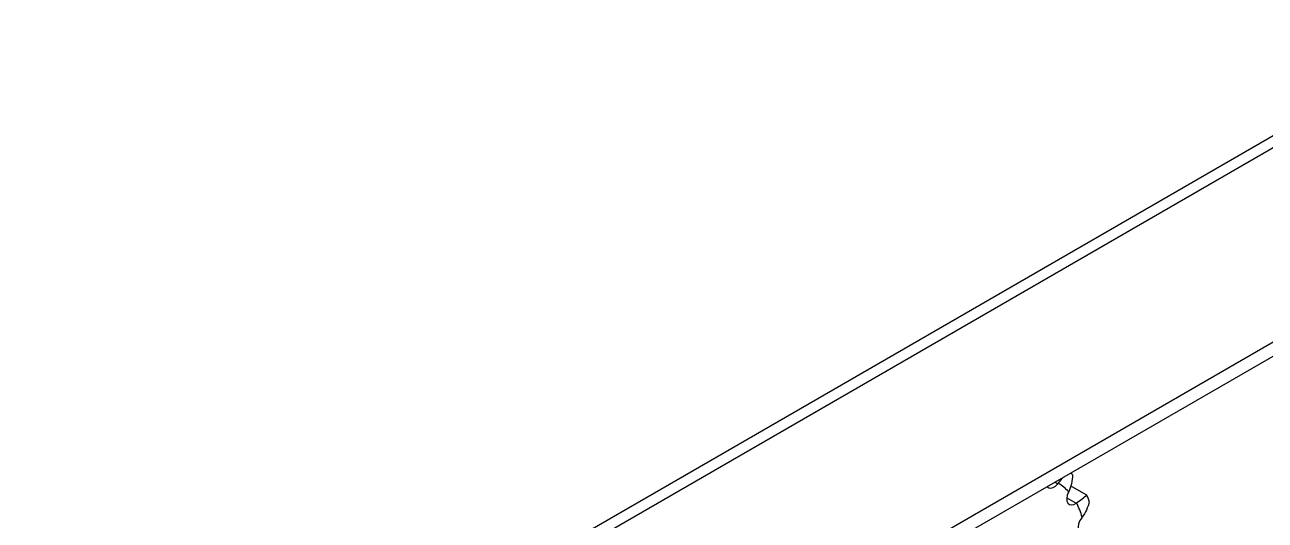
# Model space of a CAD drawing. Header units: metres. Extents: x 0 to 21025, y 0 to 14850.
# Drawn here: x 12540.7 to 12881.9, y 5229.5 to 5365.8 of the extents above; entities that cross this region are included whole.
import ezdxf

# ---------------------------------------------------------------- set-up
doc = ezdxf.new("R2010")
doc.units = ezdxf.units.M
doc.header["$LTSCALE"] = 25
doc.layers.add('SL4', color=4, linetype='Continuous')

msp = doc.modelspace()

# ---------------------------------------------------------------- linework, layer by layer
at = {"layer": 'SL4'}
for p, q in [((12937.03, 5365.764), (12000.132, 4824.903)), ((12004.894, 4824.432), (12941.793, 5365.292)), ((12051.192, 4797.705), (12988.09, 5338.565)), ((12051.192, 4793.816), (12988.09, 5334.676)), ((12824.078, 5239.994), (12824.913, 5239.511)), ((12828.853, 5238.704), (12828.304, 5238.565)), ((12832.874, 5236.383), (12828.853, 5238.704)), ((12827.362, 5235.665), (12829.931, 5234.182))]:
    msp.add_line(p, q, dxfattribs=at)
at = {"layer": 'SL4', "flags": 128}
for points in [[(12821.903, 5238.738), (12821.938, 5238.694), (12822.384, 5238.371), (12822.956, 5238.296), (12823.606, 5238.474), (12824.278, 5238.891), (12824.913, 5239.511)], [(12827.816, 5237.192), (12827.489, 5236.325), (12827.347, 5235.485), (12827.402, 5234.743), (12827.649, 5234.164), (12828.067, 5233.798), (12828.62, 5233.675), (12829.259, 5233.807), (12829.931, 5234.182)], [(12831.476, 5230.173), (12830.968, 5229.372), (12830.61, 5228.508), (12830.433, 5227.657), (12830.451, 5226.892), (12830.664, 5226.279), (12831.052, 5225.87), (12831.583, 5225.701), (12832.211, 5225.786)]]:
    msp.add_lwpolyline(points, dxfattribs=at)
at = {"layer": 'SL4'}
for centre, radius, start, end in [((12819.726, 5231.764), 13.762, 48.03771, 51.08299), ((12843.378, 5223.842), 24.217, 139.38552, 139.68238), ((12818.908, 5229.039), 12.195, 42.69497, 60.06194), ((12804.222, 5248.523), 26.173, 334.34682, 334.6287), ((12813.575, 5227.959), 21.057, 18.56036, 23.58272), ((12840.137, 5220.189), 17.319, 125.73297, 126.10417), ((12813.369, 5225.55), 18.788, 14.56516, 27.57792), ((12811.221, 5245.6), 25.461, 322.70567, 322.99278)]:
    msp.add_arc(centre, radius, start, end, dxfattribs=at)
for points, knots in [([(12828.928, 5241.998), (12828.875, 5241.166), (12828.774, 5239.551), (12828.166, 5238.04), (12827.871, 5237.308)], [0, 0, 0, 0, 0.5152633, 1, 1, 1, 1]), ([(12824.994, 5239.607), (12825.496, 5240.198), (12826.008, 5240.801), (12826.418, 5241.338), (12826.426, 5241.349)], [0, 0, 0, 0, 0.9789848, 1, 1, 1, 1]), ([(12830.022, 5234.248), (12830.557, 5234.639), (12831.659, 5235.445), (12832.461, 5236.064), (12832.874, 5236.383)], [0, 0, 0, 0, 0.4847219, 1, 1, 1, 1]), ([(12833.537, 5234.661), (12833.314, 5233.85), (12832.88, 5232.277), (12831.986, 5230.928), (12831.553, 5230.275)], [0, 0, 0, 0, 0.5152637, 1, 1, 1, 1])]:
    msp.add_open_spline(points, degree=3, knots=knots, dxfattribs=at)

doc.saveas('drawing.dxf')
